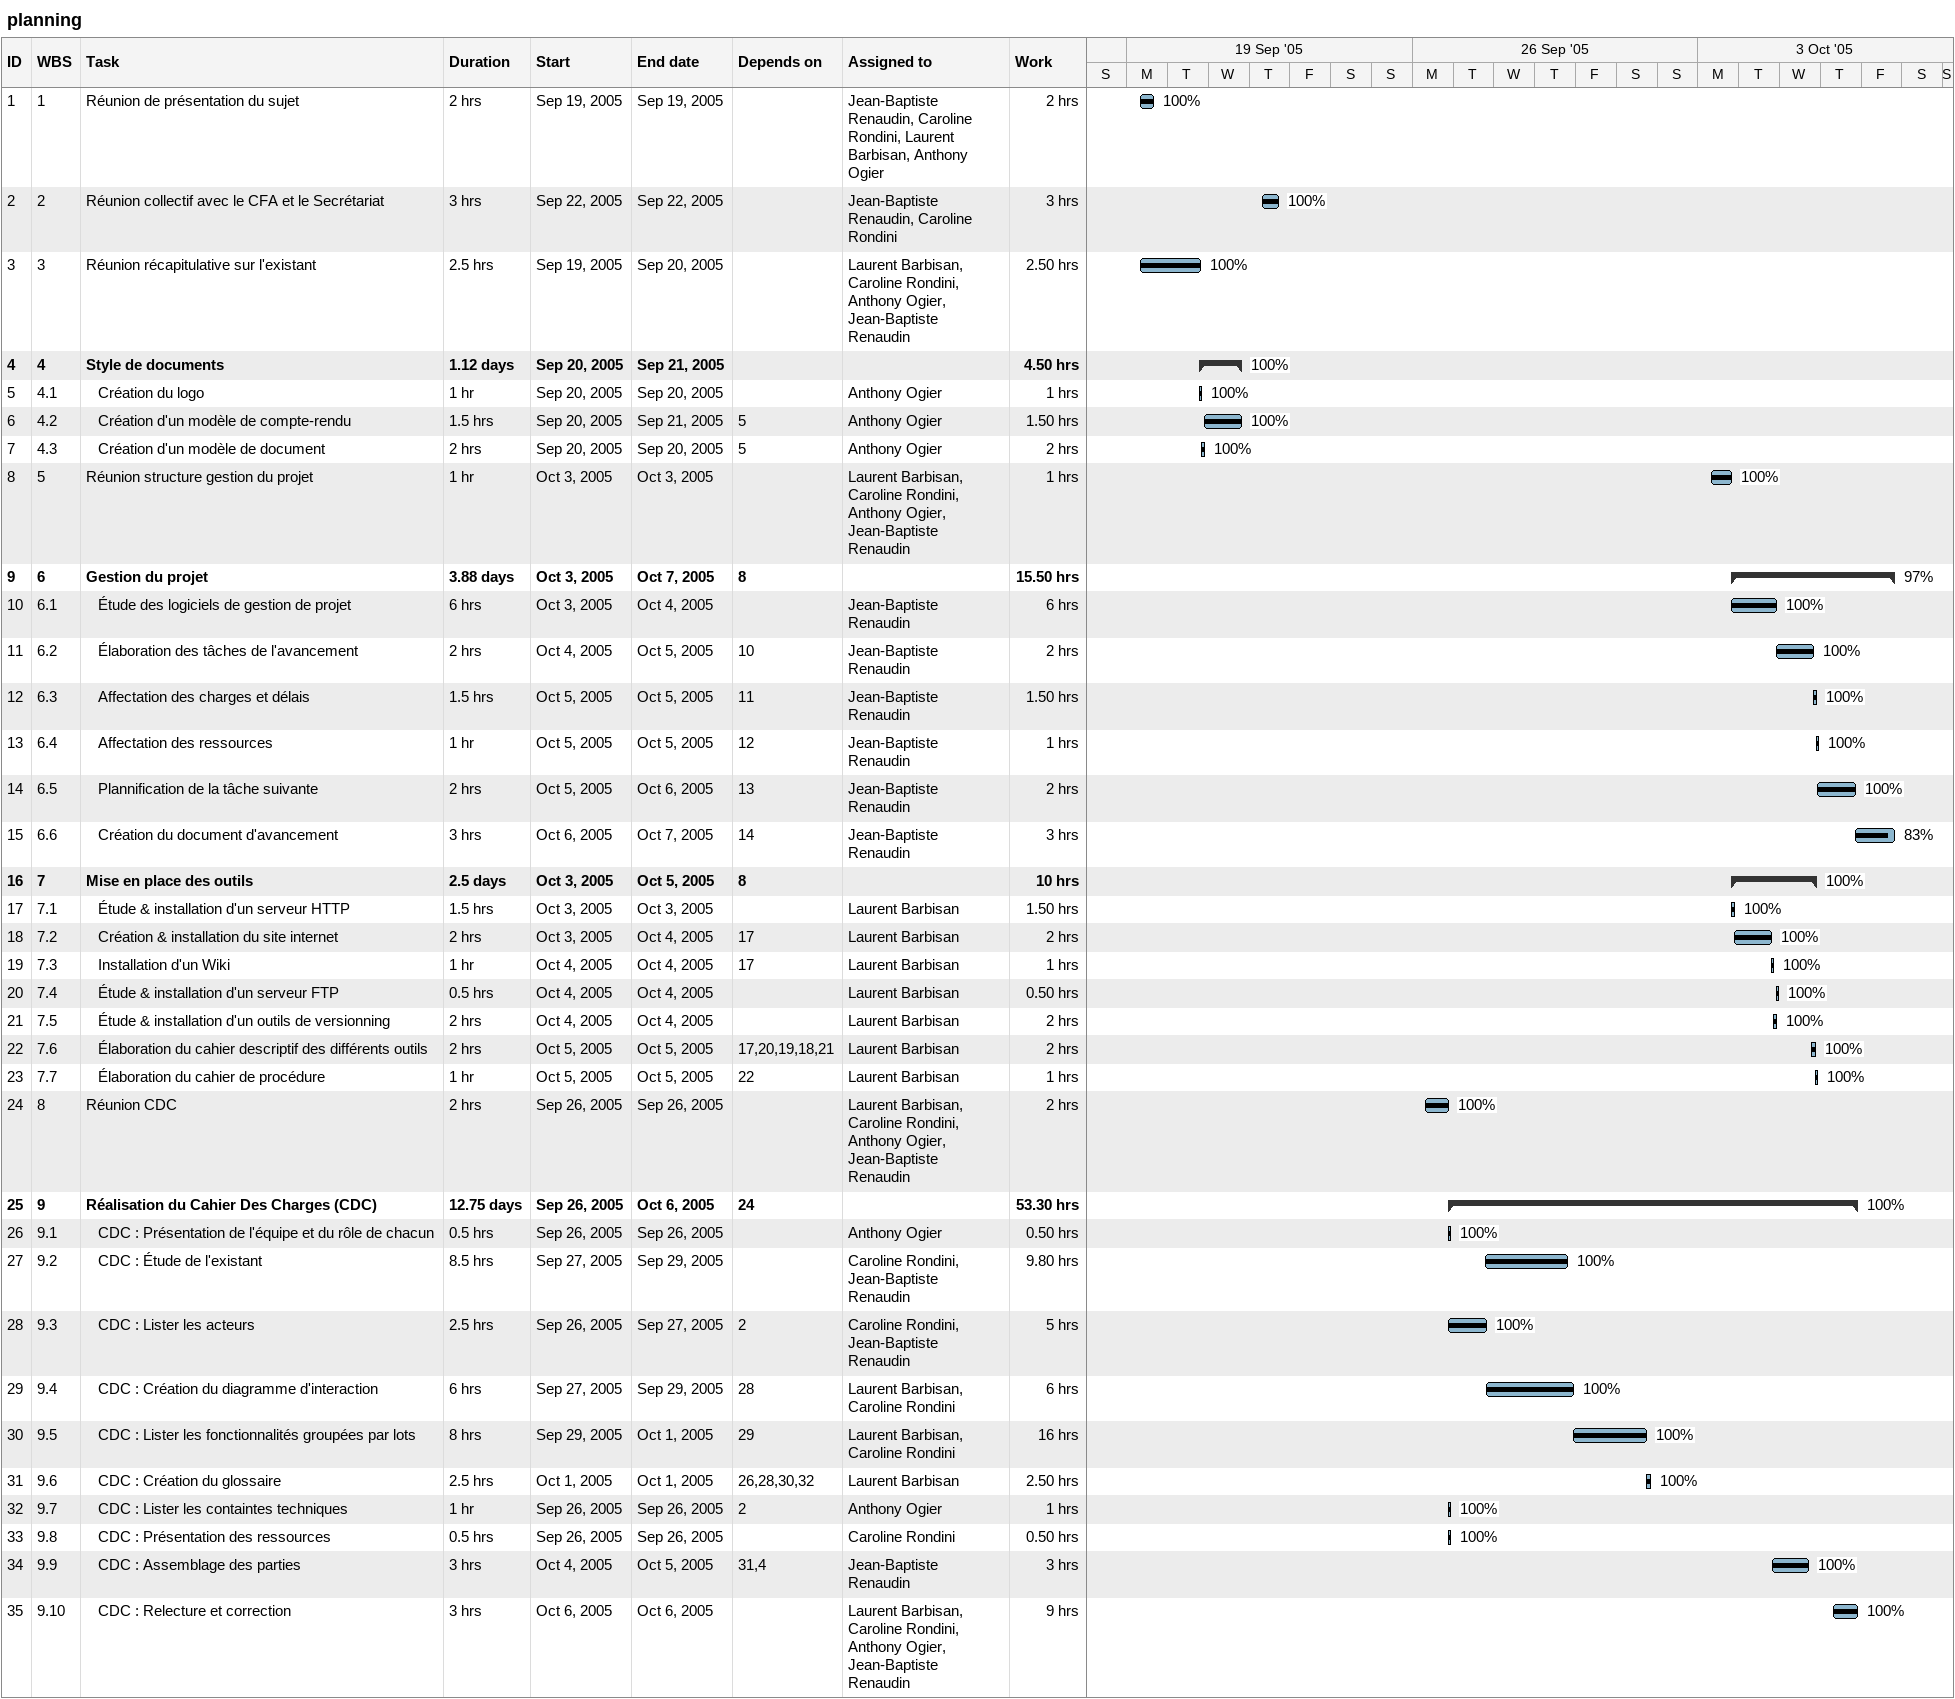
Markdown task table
planning

| ID | WBS | Task | Duration | Start | Finish | Predecessors | Resources | % complete | Work (h) |
|---|---|---|---|---|---|---|---|---|---|
| 1 | 1 | Réunion de présentation du sujet | 2h | 2005-09-19 | 2005-09-19 |  | Jean-Baptiste Renaudin, Caroline Rondini, Laurent Barbisan, Anthony Ogier | 100 | 2 |
| 2 | 2 | Réunion collectif avec le CFA et le Secrétariat | 3h | 2005-09-22 | 2005-09-22 |  | Jean-Baptiste Renaudin, Caroline Rondini | 100 | 3 |
| 3 | 3 | Réunion récapitulative sur l'existant | 2.5h | 2005-09-19 | 2005-09-20 |  | Laurent Barbisan, Caroline Rondini, Anthony Ogier, Jean-Baptiste Renaudin | 100 | 2.50 |
| 4 | 4 | **Style de documents** | 1.12d | 2005-09-20 | 2005-09-21 |  |  | 100 | 4.50 |
| 5 | 4.1 | Création du logo | 1h | 2005-09-20 | 2005-09-20 |  | Anthony Ogier | 100 | 1 |
| 6 | 4.2 | Création d'un modèle de compte-rendu | 1.5h | 2005-09-20 | 2005-09-21 | 5 | Anthony Ogier | 100 | 1.50 |
| 7 | 4.3 | Création d'un modèle de document | 2h | 2005-09-20 | 2005-09-20 | 5 | Anthony Ogier | 100 | 2 |
| 8 | 5 | Réunion structure gestion du projet | 1h | 2005-10-03 | 2005-10-03 |  | Laurent Barbisan, Caroline Rondini, Anthony Ogier, Jean-Baptiste Renaudin | 100 | 1 |
| 9 | 6 | **Gestion du projet** | 3.88d | 2005-10-03 | 2005-10-07 | 8 |  | 97 | 15.50 |
| 10 | 6.1 | Étude des logiciels de gestion de projet | 6h | 2005-10-03 | 2005-10-04 |  | Jean-Baptiste Renaudin | 100 | 6 |
| 11 | 6.2 | Élaboration des tâches de l'avancement | 2h | 2005-10-04 | 2005-10-05 | 10 | Jean-Baptiste Renaudin | 100 | 2 |
| 12 | 6.3 | Affectation des charges et délais | 1.5h | 2005-10-05 | 2005-10-05 | 11 | Jean-Baptiste Renaudin | 100 | 1.50 |
| 13 | 6.4 | Affectation des ressources | 1h | 2005-10-05 | 2005-10-05 | 12 | Jean-Baptiste Renaudin | 100 | 1 |
| 14 | 6.5 | Plannification de la tâche suivante | 2h | 2005-10-05 | 2005-10-06 | 13 | Jean-Baptiste Renaudin | 100 | 2 |
| 15 | 6.6 | Création du document d'avancement | 3h | 2005-10-06 | 2005-10-07 | 14 | Jean-Baptiste Renaudin | 83 | 3 |
| 16 | 7 | **Mise en place des outils** | 2.5d | 2005-10-03 | 2005-10-05 | 8 |  | 100 | 10 |
| 17 | 7.1 | Étude & installation d'un serveur HTTP | 1.5h | 2005-10-03 | 2005-10-03 |  | Laurent Barbisan | 100 | 1.50 |
| 18 | 7.2 | Création & installation du site internet | 2h | 2005-10-03 | 2005-10-04 | 17 | Laurent Barbisan | 100 | 2 |
| 19 | 7.3 | Installation d'un Wiki | 1h | 2005-10-04 | 2005-10-04 | 17 | Laurent Barbisan | 100 | 1 |
| 20 | 7.4 | Étude & installation d'un serveur FTP | 0.5h | 2005-10-04 | 2005-10-04 |  | Laurent Barbisan | 100 | 0.50 |
| 21 | 7.5 | Étude & installation d'un outils de versionning | 2h | 2005-10-04 | 2005-10-04 |  | Laurent Barbisan | 100 | 2 |
| 22 | 7.6 | Élaboration du cahier descriptif des différents outils | 2h | 2005-10-05 | 2005-10-05 | 17, 20, 19, 18, 21 | Laurent Barbisan | 100 | 2 |
| 23 | 7.7 | Élaboration du cahier de procédure | 1h | 2005-10-05 | 2005-10-05 | 22 | Laurent Barbisan | 100 | 1 |
| 24 | 8 | Réunion CDC | 2h | 2005-09-26 | 2005-09-26 |  | Laurent Barbisan, Caroline Rondini, Anthony Ogier, Jean-Baptiste Renaudin | 100 | 2 |
| 25 | 9 | **Réalisation du Cahier Des Charges (CDC)** | 12.75d | 2005-09-26 | 2005-10-06 | 24 |  | 100 | 53.30 |
| 26 | 9.1 | CDC : Présentation de l'équipe et du rôle de chacun | 0.5h | 2005-09-26 | 2005-09-26 |  | Anthony Ogier | 100 | 0.50 |
| 27 | 9.2 | CDC : Étude de l'existant | 8.5h | 2005-09-27 | 2005-09-29 |  | Caroline Rondini, Jean-Baptiste Renaudin | 100 | 9.80 |
| 28 | 9.3 | CDC : Lister les acteurs | 2.5h | 2005-09-26 | 2005-09-27 | 2 | Caroline Rondini, Jean-Baptiste Renaudin | 100 | 5 |
| 29 | 9.4 | CDC : Création du diagramme d'interaction | 6h | 2005-09-27 | 2005-09-29 | 28 | Laurent Barbisan, Caroline Rondini | 100 | 6 |
| 30 | 9.5 | CDC : Lister les fonctionnalités groupées par lots | 8h | 2005-09-29 | 2005-10-01 | 29 | Laurent Barbisan, Caroline Rondini | 100 | 16 |
| 31 | 9.6 | CDC : Création du glossaire | 2.5h | 2005-10-01 | 2005-10-01 | 26, 28, 30, 32 | Laurent Barbisan | 100 | 2.50 |
| 32 | 9.7 | CDC : Lister les containtes techniques | 1h | 2005-09-26 | 2005-09-26 | 2 | Anthony Ogier | 100 | 1 |
| 33 | 9.8 | CDC : Présentation des ressources | 0.5h | 2005-09-26 | 2005-09-26 |  | Caroline Rondini | 100 | 0.50 |
| 34 | 9.9 | CDC : Assemblage des parties | 3h | 2005-10-04 | 2005-10-05 | 31, 4 | Jean-Baptiste Renaudin | 100 | 3 |
| 35 | 9.10 | CDC : Relecture et correction | 3h | 2005-10-06 | 2005-10-06 |  | Laurent Barbisan, Caroline Rondini, Anthony Ogier, Jean-Baptiste Renaudin | 100 | 9 |
